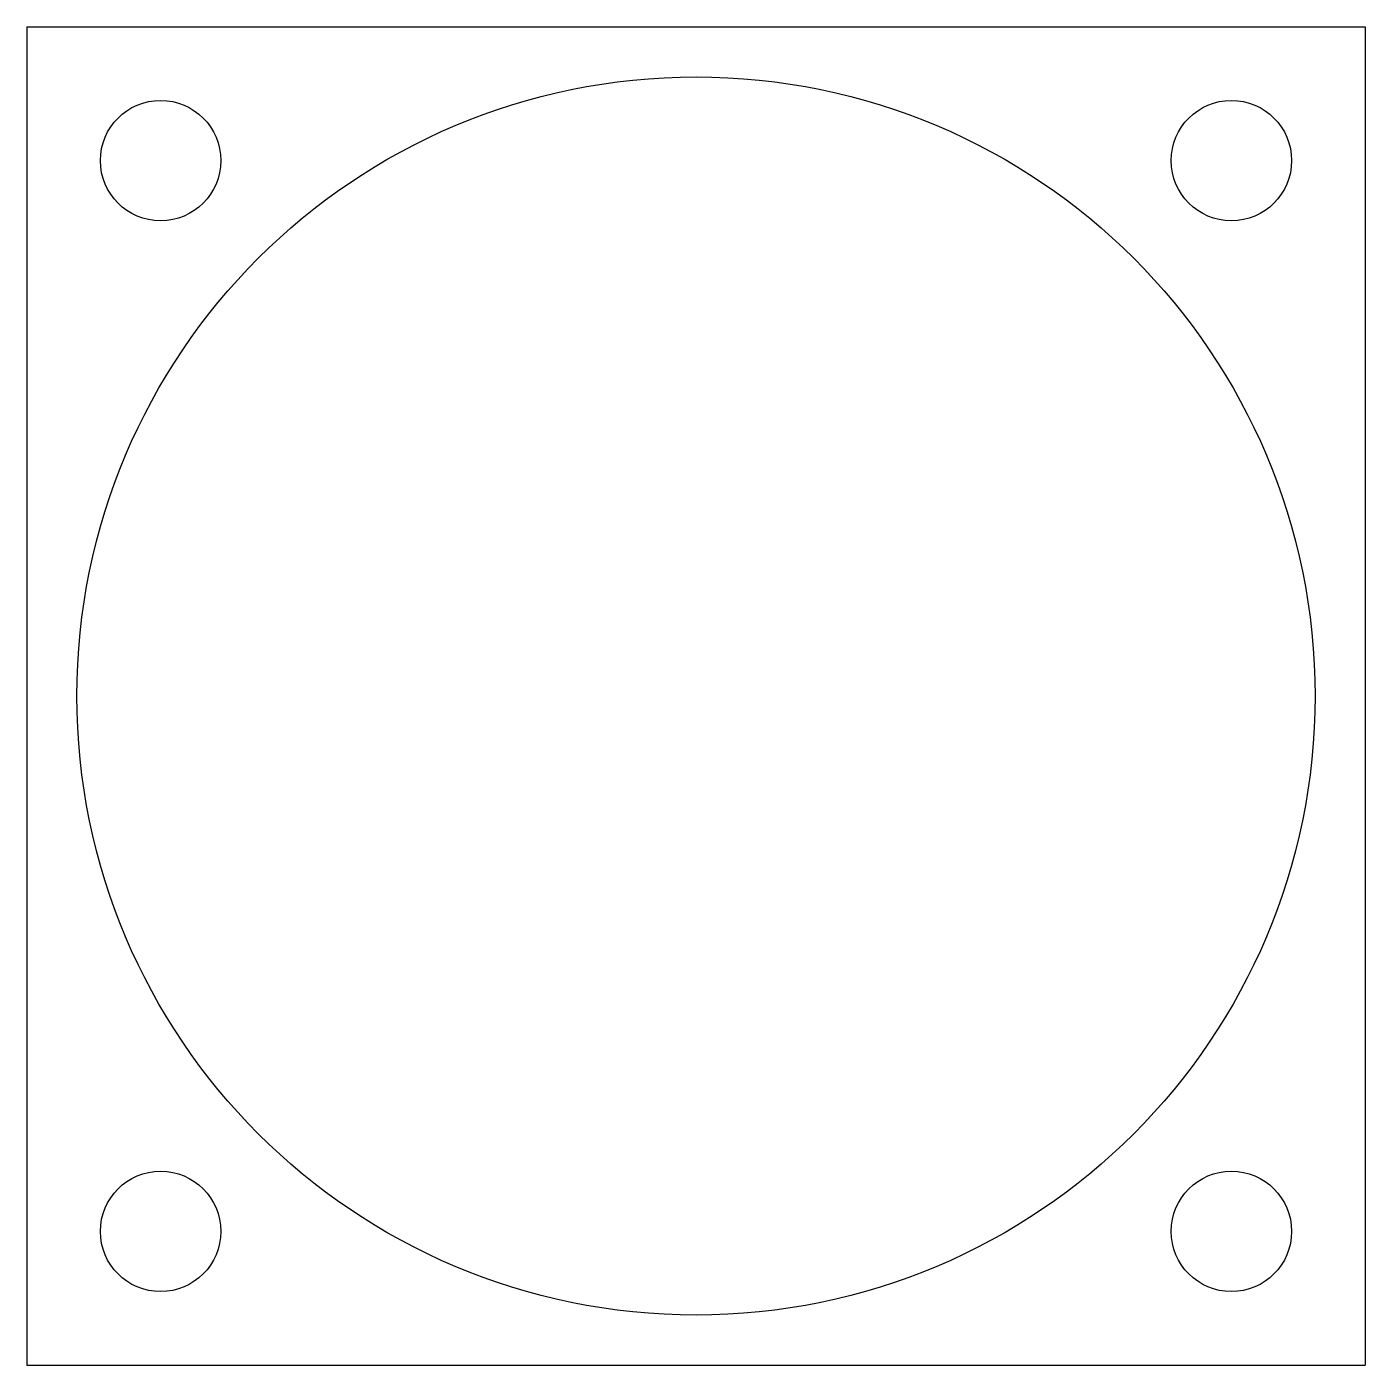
# Model space of a CAD drawing. Header units: millimetres. Extents: x 0 to 40, y 0 to 40.
import ezdxf

# ---------------------------------------------------------------- set-up
doc = ezdxf.new("R2010")
doc.units = ezdxf.units.MM

msp = doc.modelspace()

# ---------------------------------------------------------------- linework, layer by layer
for p, q in [((0, 40), (40, 40)), ((0, 40), (0, 0)), ((40, 40), (40, 0)), ((0, 0), (40, 0))]:
    msp.add_line(p, q)
for centre, radius in [((20, 20), 18.5), ((4, 36), 1.8), ((36, 36), 1.8), ((4, 4), 1.8), ((36, 4), 1.8)]:
    msp.add_circle(centre, radius)

doc.saveas('drawing.dxf')
